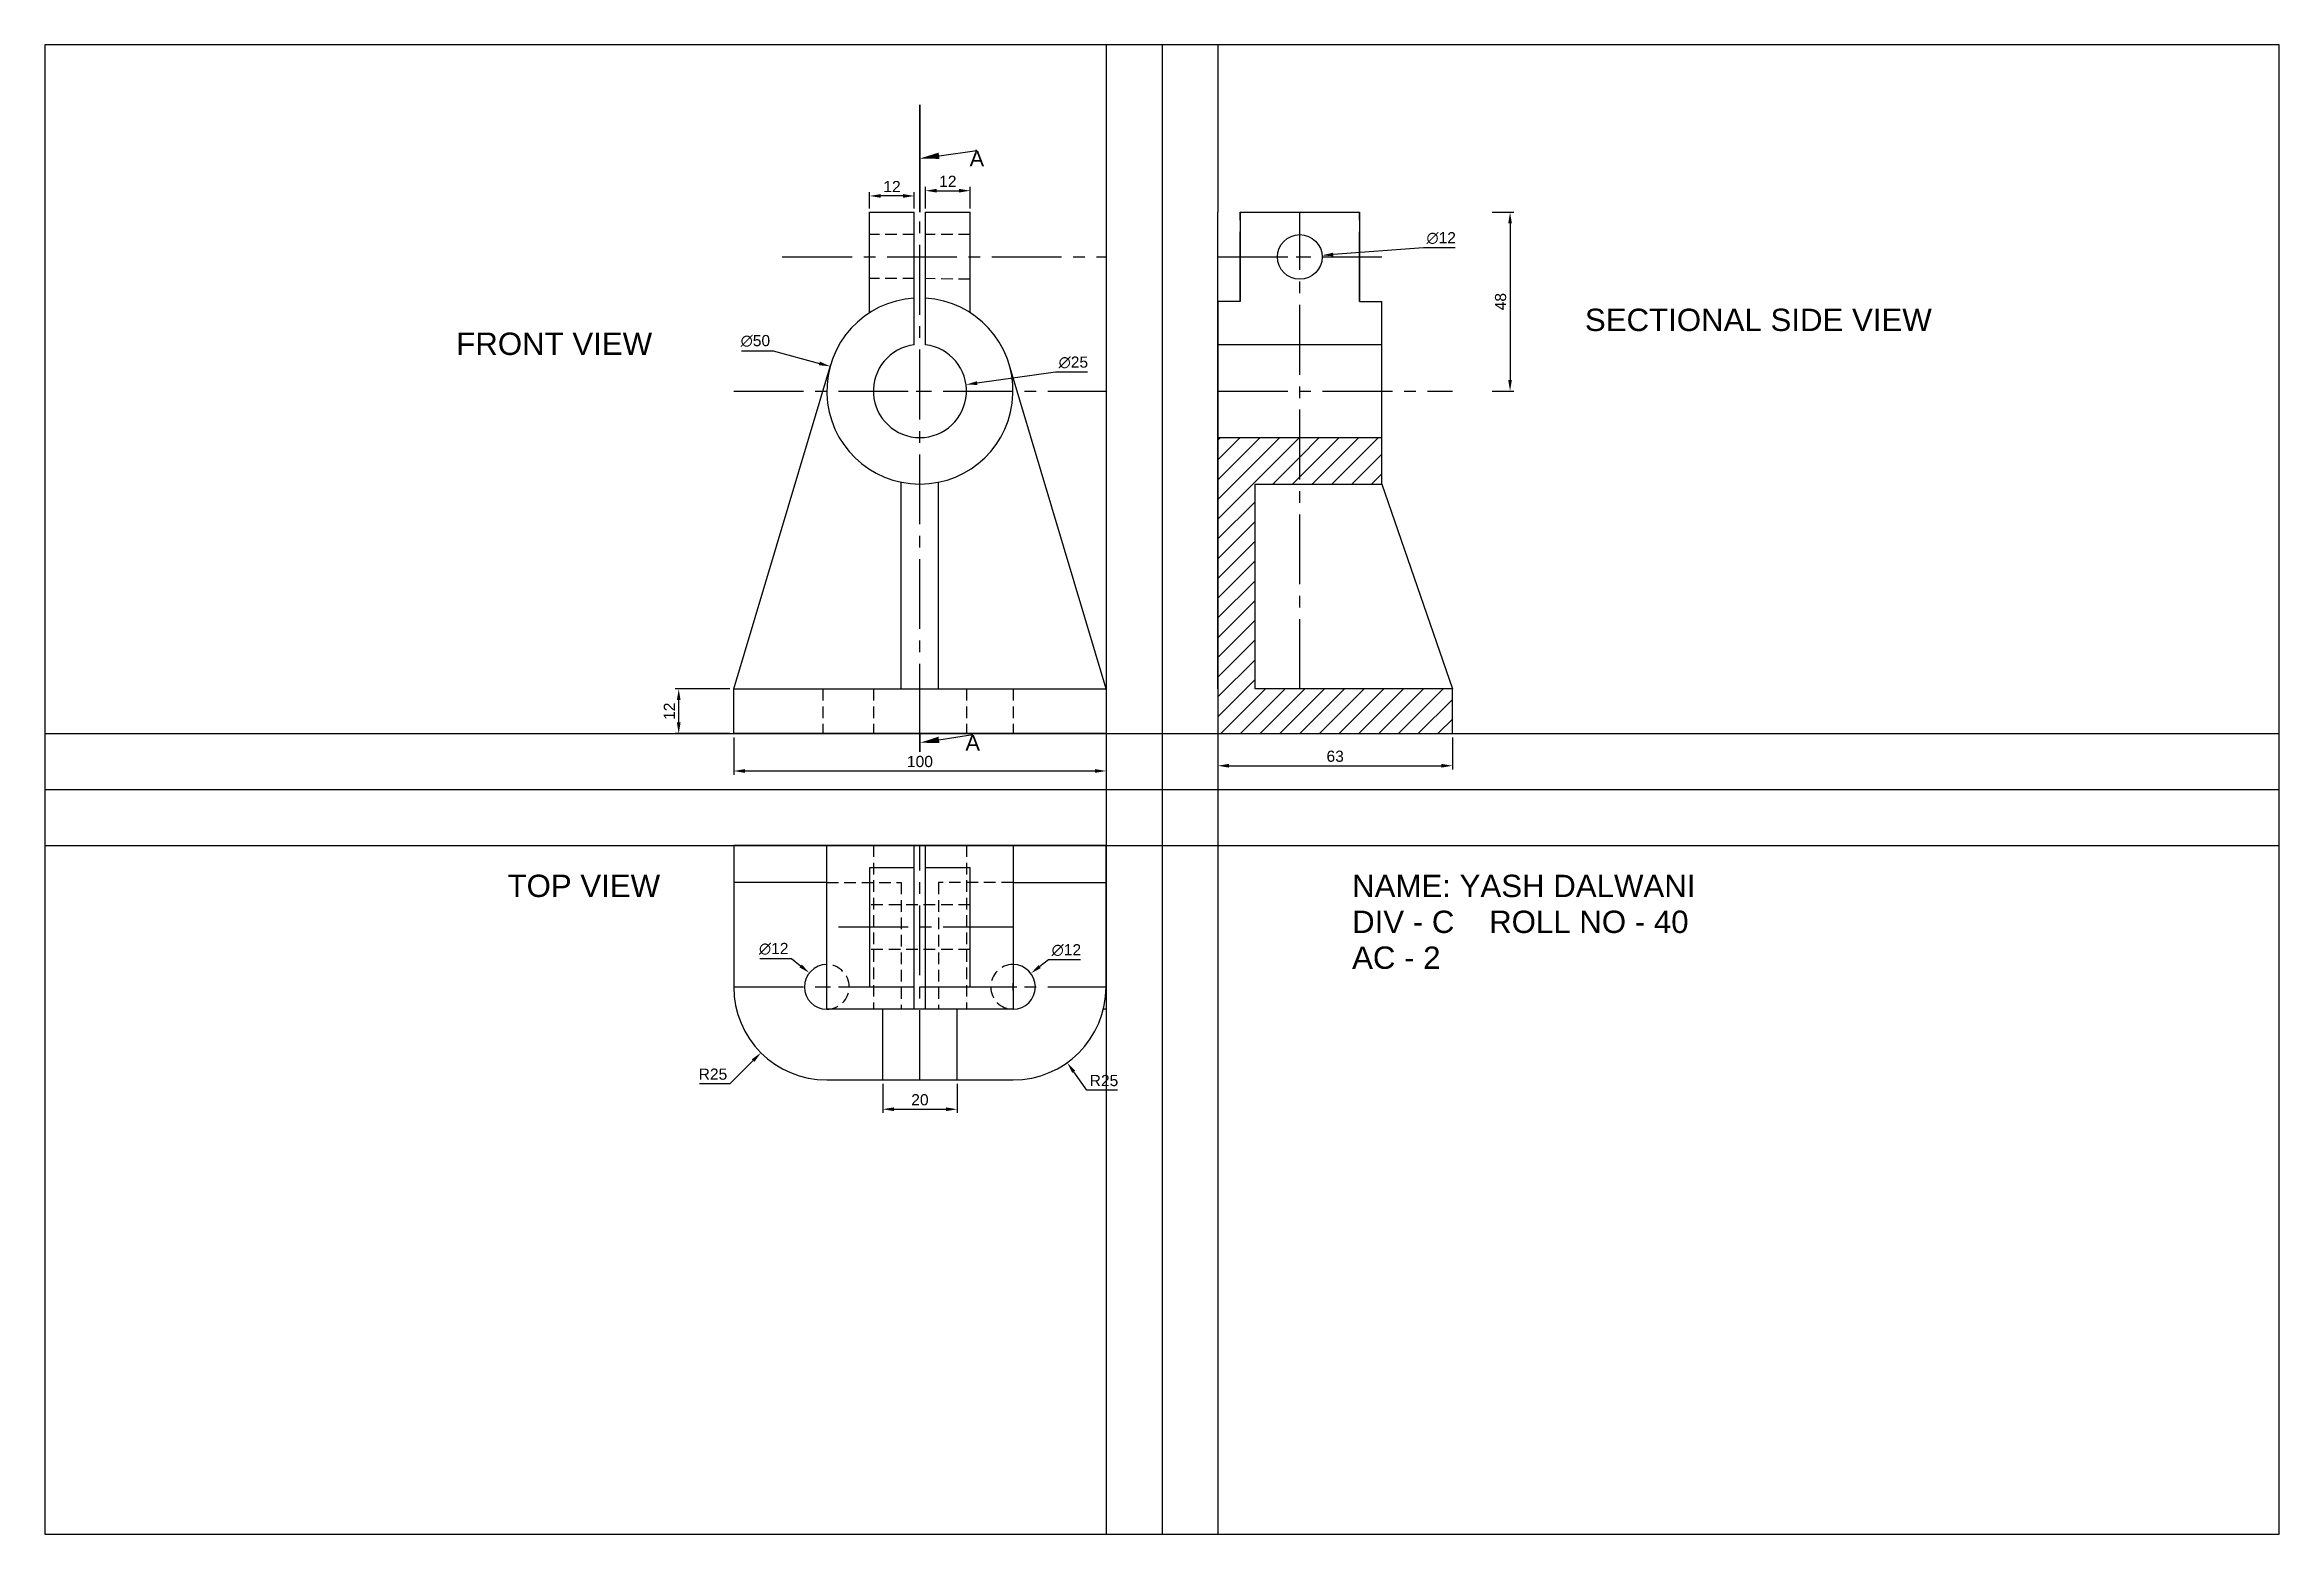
# Model space of a CAD drawing. Header units: millimetres. Extents: x 0 to 600, y 0 to 400.
import ezdxf
from ezdxf import colors
from ezdxf.entities.mleader import LeaderData, LeaderLine
from ezdxf.math import Vec2, Vec3

# ---------------------------------------------------------------- set-up
doc = ezdxf.new("R2010")
doc.units = ezdxf.units.MM
doc.header["$LTSCALE"] = 5
doc.header["$MEASUREMENT"] = 0
doc.linetypes.add('CENTER2', pattern=[1.125, 0.75, -0.125, 0.125, -0.125])
doc.linetypes.add('HIDDEN2', pattern=[0.1875, 0.125, -0.0625])
for name, color, linetype in [('Centre Line', 150, 'CENTER2'), ('Construction', 253, 'Continuous'), ('Dimension', 3, 'Continuous'), ('Hidden', 254, 'HIDDEN2')]:
    doc.layers.add(name, color=color, linetype=linetype)
doc.styles.get("Standard").update_dxf_attribs({"font": 'arial.ttf'})
doc.dimstyles.get("Standard").update_dxf_attribs({"dimtxt": 3, "dimasz": 3, "dimexe": 1, "dimexo": 1, "dimgap": 1, "dimtad": 1, "dimtoh": 1, "dimdec": 0, "dimzin": 0, "dimdsep": 46, "dimtxsty": 'Standard', "dimcen": 1, "dimadec": 0, "dimazin": 0, "dimtfac": 1, "dimtdec": 0, "dimtofl": 0, "dimtmove": 0, "dimatfit": 3, "dimfxl": 1, "dimtolj": 1, "dimtzin": 0, "dimarcsym": 0})

# ---------------------------------------------------------------- blocks, each defined once
blk = doc.blocks.new('*D1')
at = {"layer": 'Defpoints', "color": 0, "ltscale": 5, "transparency": 16777216}
for p in [(185, 215), (285, 215), (285, 204.97)]:
    blk.add_point(p, dxfattribs=at)
at = {"layer": 'Dimension', "color": 0, "lineweight": -2, "ltscale": 5, "transparency": 16777216}
for p, q in [((185, 214), (185, 203.97)), ((285, 214), (285, 203.97)), ((188, 204.97), (282, 204.97))]:
    blk.add_line(p, q, dxfattribs=at)
at = {"layer": 'Dimension', "color": 0, "ltscale": 5, "transparency": 16777216}
for points in [[(188, 205.47), (188, 204.47), (185, 204.97)], [(282, 205.47), (282, 204.47), (285, 204.97)]]:
    blk.add_solid(points, dxfattribs=at)
at = {"layer": 'Dimension', "color": 0, "ltscale": 5, "transparency": 16777216, "insert": (235, 207.5), "char_height": 3, "attachment_point": 5}
blk.add_mtext('\\A1;100', dxfattribs=at)
blk = doc.blocks.new('*D3')
at = {"layer": 'Defpoints', "color": 0, "ltscale": 5, "transparency": 16777216}
for p in [(315, 215), (378, 215), (378, 206.38)]:
    blk.add_point(p, dxfattribs=at)
at = {"layer": 'Dimension', "color": 0, "lineweight": -2, "ltscale": 5, "transparency": 16777216}
for p, q in [((315, 214), (315, 205.38)), ((378, 214), (378, 205.38)), ((318, 206.38), (375, 206.38))]:
    blk.add_line(p, q, dxfattribs=at)
at = {"layer": 'Dimension', "color": 0, "ltscale": 5, "transparency": 16777216}
for points in [[(318, 206.88), (318, 205.88), (315, 206.38)], [(375, 206.88), (375, 205.88), (378, 206.38)]]:
    blk.add_solid(points, dxfattribs=at)
at = {"layer": 'Dimension', "color": 0, "ltscale": 5, "transparency": 16777216, "insert": (346.5, 208.91), "char_height": 3, "attachment_point": 5}
blk.add_mtext('\\A1;63', dxfattribs=at)
blk = doc.blocks.new('*D4')
at = {"layer": 'Defpoints', "color": 0, "ltscale": 5, "transparency": 16777216}
for p in [(247.38, 308.72), (222.62, 305.28)]:
    blk.add_point(p, dxfattribs=at)
at = {"layer": 'Dimension', "color": 0, "lineweight": -2, "ltscale": 5, "transparency": 16777216}
for p, q in [((271.42, 312.06), (250.35, 309.13)), ((280, 312.06), (271.42, 312.06)), ((234, 307), (236, 307)), ((235, 306), (235, 308))]:
    blk.add_line(p, q, dxfattribs=at)
at = {"layer": 'Dimension', "color": 0, "ltscale": 5, "transparency": 16777216}
blk.add_solid([(250.28, 309.63), (250.42, 308.64), (247.38, 308.72)], dxfattribs=at)
at = {"layer": 'Dimension', "color": 0, "ltscale": 5, "transparency": 16777216, "insert": (276.21, 314.67), "char_height": 3, "attachment_point": 5}
blk.add_mtext('\\A1;∅25', dxfattribs=at)
blk = doc.blocks.new('*D5')
at = {"layer": 'Defpoints', "color": 0, "ltscale": 5, "transparency": 16777216}
for p in [(210.89, 313.63), (259.11, 300.37)]:
    blk.add_point(p, dxfattribs=at)
at = {"layer": 'Dimension', "color": 0, "lineweight": -2, "ltscale": 5, "transparency": 16777216}
for p, q in [((187.05, 317.83), (195.6, 317.83)), ((195.6, 317.83), (208, 314.42)), ((234, 307), (236, 307)), ((235, 306), (235, 308))]:
    blk.add_line(p, q, dxfattribs=at)
at = {"layer": 'Dimension', "color": 0, "ltscale": 5, "transparency": 16777216}
blk.add_solid([(208.13, 314.91), (207.87, 313.94), (210.89, 313.63)], dxfattribs=at)
at = {"layer": 'Dimension', "color": 0, "ltscale": 5, "transparency": 16777216, "insert": (190.83, 320.45), "char_height": 3, "attachment_point": 5}
blk.add_mtext('\\A1;∅50', dxfattribs=at)
blk = doc.blocks.new('*D6')
at = {"layer": 'Defpoints', "color": 0, "ltscale": 5, "transparency": 16777216}
for p in [(221.5, 359.39), (221.5, 355), (233.5, 355)]:
    blk.add_point(p, dxfattribs=at)
at = {"layer": 'Dimension', "color": 0, "lineweight": -2, "ltscale": 5, "transparency": 16777216}
for p, q in [((221.5, 356), (221.5, 360.39)), ((233.5, 356), (233.5, 360.39)), ((230.5, 359.39), (224.5, 359.39))]:
    blk.add_line(p, q, dxfattribs=at)
at = {"layer": 'Dimension', "color": 0, "ltscale": 5, "transparency": 16777216}
for points in [[(224.5, 359.89), (224.5, 358.89), (221.5, 359.39)], [(230.5, 359.89), (230.5, 358.89), (233.5, 359.39)]]:
    blk.add_solid(points, dxfattribs=at)
at = {"layer": 'Dimension', "color": 0, "ltscale": 5, "transparency": 16777216, "insert": (227.5, 361.9), "char_height": 3, "attachment_point": 5}
blk.add_mtext('\\A1;12', dxfattribs=at)
blk = doc.blocks.new('*D7')
at = {"layer": 'Defpoints', "color": 0, "ltscale": 5, "transparency": 16777216}
for p in [(248.5, 360.8), (236.5, 355), (248.5, 355)]:
    blk.add_point(p, dxfattribs=at)
at = {"layer": 'Dimension', "color": 0, "lineweight": -2, "ltscale": 5, "transparency": 16777216}
for p, q in [((236.5, 356), (236.5, 361.8)), ((239.5, 360.8), (245.5, 360.8)), ((248.5, 356), (248.5, 361.8))]:
    blk.add_line(p, q, dxfattribs=at)
at = {"layer": 'Dimension', "color": 0, "ltscale": 5, "transparency": 16777216}
for points in [[(239.5, 361.3), (239.5, 360.3), (236.5, 360.8)], [(245.5, 361.3), (245.5, 360.3), (248.5, 360.8)]]:
    blk.add_solid(points, dxfattribs=at)
at = {"layer": 'Dimension', "color": 0, "ltscale": 5, "transparency": 16777216, "insert": (242.5, 363.31), "char_height": 3, "attachment_point": 5}
blk.add_mtext('\\A1;12', dxfattribs=at)
blk = doc.blocks.new('*D8')
at = {"layer": 'Defpoints', "color": 0, "ltscale": 5, "transparency": 16777216}
for p in [(331.02, 342.56), (342.98, 343.44)]:
    blk.add_point(p, dxfattribs=at)
at = {"layer": 'Dimension', "color": 0, "lineweight": -2, "ltscale": 5, "transparency": 16777216}
for p, q in [((336, 343), (338, 343)), ((337, 342), (337, 344)), ((370.2, 345.45), (345.98, 343.66)), ((378.73, 345.45), (370.2, 345.45))]:
    blk.add_line(p, q, dxfattribs=at)
at = {"layer": 'Dimension', "color": 0, "ltscale": 5, "transparency": 16777216}
blk.add_solid([(345.94, 344.16), (346.01, 343.16), (342.98, 343.44)], dxfattribs=at)
at = {"layer": 'Dimension', "color": 0, "ltscale": 5, "transparency": 16777216, "insert": (374.97, 348.06), "char_height": 3, "attachment_point": 5}
blk.add_mtext('\\A1;∅12', dxfattribs=at)
blk = doc.blocks.new('*D9')
at = {"layer": 'Defpoints', "color": 0, "ltscale": 5, "transparency": 16777216}
for p in [(387.67, 355), (387.67, 307), (393.45, 307)]:
    blk.add_point(p, dxfattribs=at)
at = {"layer": 'Dimension', "color": 0, "lineweight": -2, "ltscale": 5, "transparency": 16777216}
for p, q in [((388.67, 355), (394.45, 355)), ((393.45, 352), (393.45, 310)), ((388.67, 307), (394.45, 307))]:
    blk.add_line(p, q, dxfattribs=at)
at = {"layer": 'Dimension', "color": 0, "ltscale": 5, "transparency": 16777216}
for points in [[(392.95, 352), (393.95, 352), (393.45, 355)], [(392.95, 310), (393.95, 310), (393.45, 307)]]:
    blk.add_solid(points, dxfattribs=at)
at = {"layer": 'Dimension', "color": 0, "ltscale": 5, "transparency": 16777216, "insert": (390.92, 331), "char_height": 3, "attachment_point": 5, "rotation": 90}
blk.add_mtext('\\A1;48', dxfattribs=at)
blk = doc.blocks.new('*D10')
at = {"layer": 'Defpoints', "color": 0, "ltscale": 5, "transparency": 16777216}
for p in [(170.24, 227), (185, 227), (185, 215)]:
    blk.add_point(p, dxfattribs=at)
at = {"layer": 'Dimension', "color": 0, "lineweight": -2, "ltscale": 5, "transparency": 16777216}
for p, q in [((184, 227), (169.24, 227)), ((170.24, 218), (170.24, 224)), ((184, 215), (169.24, 215))]:
    blk.add_line(p, q, dxfattribs=at)
at = {"layer": 'Dimension', "color": 0, "ltscale": 5, "transparency": 16777216}
for points in [[(169.74, 224), (170.74, 224), (170.24, 227)], [(169.74, 218), (170.74, 218), (170.24, 215)]]:
    blk.add_solid(points, dxfattribs=at)
at = {"layer": 'Dimension', "color": 0, "ltscale": 5, "transparency": 16777216, "insert": (167.73, 221), "char_height": 3, "attachment_point": 5, "rotation": 90}
blk.add_mtext('\\A1;12', dxfattribs=at)
blk = doc.blocks.new('*D11')
at = {"layer": 'Defpoints', "color": 0, "ltscale": 5, "transparency": 16777216}
for p in [(205.32, 150.75), (214.68, 143.25)]:
    blk.add_point(p, dxfattribs=at)
at = {"layer": 'Dimension', "color": 0, "lineweight": -2, "ltscale": 5, "transparency": 16777216}
for p, q in [((191.98, 154.59), (200.51, 154.59)), ((200.51, 154.59), (202.97, 152.62)), ((209, 147), (211, 147)), ((210, 146), (210, 148))]:
    blk.add_line(p, q, dxfattribs=at)
at = {"layer": 'Dimension', "color": 0, "ltscale": 5, "transparency": 16777216}
blk.add_solid([(203.29, 153.01), (202.66, 152.23), (205.32, 150.75)], dxfattribs=at)
at = {"layer": 'Dimension', "color": 0, "ltscale": 5, "transparency": 16777216, "insert": (195.75, 157.21), "char_height": 3, "attachment_point": 5}
blk.add_mtext('\\A1;∅12', dxfattribs=at)
blk = doc.blocks.new('*D12')
at = {"layer": 'Defpoints', "color": 0, "ltscale": 5, "transparency": 16777216}
for p in [(264.78, 150.63), (255.22, 143.37)]:
    blk.add_point(p, dxfattribs=at)
at = {"layer": 'Dimension', "color": 0, "lineweight": -2, "ltscale": 5, "transparency": 16777216}
for p, q in [((269.56, 154.25), (267.17, 152.44)), ((278.09, 154.25), (269.56, 154.25)), ((259, 147), (261, 147)), ((260, 146), (260, 148))]:
    blk.add_line(p, q, dxfattribs=at)
at = {"layer": 'Dimension', "color": 0, "ltscale": 5, "transparency": 16777216}
blk.add_solid([(266.87, 152.84), (267.47, 152.04), (264.78, 150.63)], dxfattribs=at)
at = {"layer": 'Dimension', "color": 0, "ltscale": 5, "transparency": 16777216, "insert": (274.33, 156.87), "char_height": 3, "attachment_point": 5}
blk.add_mtext('\\A1;∅12', dxfattribs=at)
blk = doc.blocks.new('*D13')
at = {"layer": 'Defpoints', "color": 0, "ltscale": 5, "transparency": 16777216}
for p in [(210, 147), (192.33, 129.32)]:
    blk.add_point(p, dxfattribs=at)
at = {"layer": 'Dimension', "color": 0, "lineweight": -2, "ltscale": 5, "transparency": 16777216}
for p, q in [((209, 147), (211, 147)), ((210, 146), (210, 148)), ((184.03, 121.01), (190.21, 127.2)), ((175.84, 121.01), (184.03, 121.01))]:
    blk.add_line(p, q, dxfattribs=at)
at = {"layer": 'Dimension', "color": 0, "ltscale": 5, "transparency": 16777216}
blk.add_solid([(189.85, 127.55), (190.56, 126.84), (192.33, 129.32)], dxfattribs=at)
at = {"layer": 'Dimension', "color": 0, "ltscale": 5, "transparency": 16777216, "insert": (179.43, 123.55), "char_height": 3, "attachment_point": 5}
blk.add_mtext('\\A1;R25', dxfattribs=at)
blk = doc.blocks.new('*D14')
at = {"layer": 'Defpoints', "color": 0, "ltscale": 5, "transparency": 16777216}
for p in [(260, 147), (274.55, 126.67)]:
    blk.add_point(p, dxfattribs=at)
at = {"layer": 'Dimension', "color": 0, "lineweight": -2, "ltscale": 5, "transparency": 16777216}
for p, q in [((259, 147), (261, 147)), ((260, 146), (260, 148)), ((279.82, 119.3), (276.29, 124.23)), ((288.01, 119.3), (279.82, 119.3))]:
    blk.add_line(p, q, dxfattribs=at)
at = {"layer": 'Dimension', "color": 0, "ltscale": 5, "transparency": 16777216}
blk.add_solid([(276.7, 124.52), (275.89, 123.94), (274.55, 126.67)], dxfattribs=at)
at = {"layer": 'Dimension', "color": 0, "ltscale": 5, "transparency": 16777216, "insert": (284.42, 121.83), "char_height": 3, "attachment_point": 5}
blk.add_mtext('\\A1;R25', dxfattribs=at)
blk = doc.blocks.new('*D15')
at = {"layer": 'Defpoints', "color": 0, "ltscale": 5, "transparency": 16777216}
for p in [(225, 122), (245, 122), (245, 114.14)]:
    blk.add_point(p, dxfattribs=at)
at = {"layer": 'Dimension', "color": 0, "lineweight": -2, "ltscale": 5, "transparency": 16777216}
for p, q in [((225, 121), (225, 113.14)), ((245, 121), (245, 113.14)), ((228, 114.14), (242, 114.14))]:
    blk.add_line(p, q, dxfattribs=at)
at = {"layer": 'Dimension', "color": 0, "ltscale": 5, "transparency": 16777216}
for points in [[(228, 114.64), (228, 113.64), (225, 114.14)], [(242, 114.64), (242, 113.64), (245, 114.14)]]:
    blk.add_solid(points, dxfattribs=at)
at = {"layer": 'Dimension', "color": 0, "ltscale": 5, "transparency": 16777216, "insert": (235, 116.67), "char_height": 3, "attachment_point": 5}
blk.add_mtext('\\A1;20', dxfattribs=at)

msp = doc.modelspace()

# ---------------------------------------------------------------- hatches: boundary and pattern name
at = {"layer": 'Hidden', "ltscale": 5}
h = msp.add_hatch(dxfattribs=at)
h.set_pattern_fill('ANSI31', color=256, scale=30)
h.paths.add_polyline_path([(337, 294.5), (315, 294.5), (315, 227), (315, 215), (378, 215), (378, 227), (325, 227), (325, 282), (337, 282)])
h = msp.add_hatch(dxfattribs=at)
h.set_pattern_fill('ANSI31', color=256, scale=30)
h.paths.add_polyline_path([(359, 294.5), (337, 294.5), (337, 282), (359, 282)])

# ---------------------------------------------------------------- linework, layer by layer
for p, q in [((300, 400), (300, 0)), ((0, 200), (600, 200))]:
    msp.add_line(p, q)
at = {"lineweight": 35, "ltscale": 5}
for p, q in [((235, 355), (235, 383.88)), ((235, 215), (235, 210.1))]:
    msp.add_line(p, q, dxfattribs=at)
at = {"ltscale": 5}
for p, q in [((221.5, 328.04), (221.5, 355)), ((221.5, 355), (233.5, 355)), ((233.5, 319.41), (233.5, 355)), ((236.5, 319.41), (236.5, 355)), ((236.5, 355), (248.5, 355)), ((248.5, 328.04), (248.5, 355)), ((321, 355), (353, 355)), ((321, 355), (321, 331)), ((353, 355), (353, 331)), ((315, 227), (315, 331)), ((321, 331), (315, 331)), ((353, 331), (359, 331)), ((359, 282), (359, 331)), ((315, 319.5), (359, 319.5)), ((185, 227), (211.05, 314.16)), ((285, 227), (258.95, 314.16)), ((315, 294.5), (359, 294.5)), ((230, 227), (230, 282.51)), ((240, 227), (240, 282.51)), ((325, 282), (359, 282)), ((325, 227), (325, 282)), ((359, 282), (378, 227)), ((185, 215), (185, 227)), ((185, 227), (285, 227)), ((285, 227), (285, 215)), ((315, 227), (315, 215)), ((378, 227), (325, 227)), ((378, 215), (378, 227)), ((285, 215), (185, 215)), ((315, 215), (378, 215)), ((285, 185), (185, 185)), ((185, 185), (185, 147)), ((210, 141), (210, 185)), ((233.5, 141), (233.5, 185)), ((236.5, 141), (236.5, 185)), ((260, 185), (260, 141)), ((285, 147), (285, 185)), ((210, 175), (185, 175)), ((233.5, 179), (221.5, 179)), ((221.5, 179), (221.5, 147)), ((248.5, 179), (236.5, 179)), ((248.5, 147), (248.5, 179)), ((260, 175), (285, 175)), ((221.5, 147), (233.5, 147)), ((236.5, 147), (248.5, 147)), ((260, 141), (210, 141)), ((225, 122), (225, 141)), ((245, 122), (245, 141)), ((285, 141), (284.27, 141)), ((210, 122), (260, 122))]:
    msp.add_line(p, q, dxfattribs=at)
msp.add_lwpolyline([(0, 0), (600, 0), (600, 400), (0, 400)], close=True)
msp.add_circle((337, 343), 6, dxfattribs=at)
for centre, radius, start, end in [((235, 307), 25, 93.43981, 86.56019), ((235, 307), 12.5, 96.8921, 83.1079), ((210, 147), 6, 90, 270), ((260, 147), 6, 270, 90), ((210, 147), 25, 180, 270), ((260, 147), 25, 270, 0)]:
    msp.add_arc(centre, radius, start, end, dxfattribs=at)
at = {"layer": 'Centre Line', "ltscale": 5}
for p, q in [((235, 215), (235, 355)), ((321, 331), (321, 355)), ((337, 227), (337, 355)), ((353, 331), (353, 355)), ((198.05, 343), (285, 343)), ((315, 343), (359, 343)), ((185, 307), (285, 307)), ((315, 307), (378, 307)), ((235, 122), (235, 185)), ((260, 163), (210, 163)), ((185, 147), (285, 147))]:
    msp.add_line(p, q, dxfattribs=at)
at = {"layer": 'Construction'}
for p, q in [((285, 400), (285, 0)), ((315, 400), (315, 355)), ((315, 331), (315, 0)), ((0, 215), (600, 215)), ((0, 185), (600, 185))]:
    msp.add_line(p, q, dxfattribs=at)
at = {"layer": 'Construction', "ltscale": 5}
msp.add_line((315, 331), (315, 355), dxfattribs=at)
at = {"layer": 'Hidden', "ltscale": 5}
for p, q in [((233.5, 349), (221.5, 349)), ((248.5, 349), (236.5, 349)), ((233.5, 337.2), (221.5, 337.2)), ((248.5, 337), (236.5, 337.2)), ((208.91, 227), (208.91, 215)), ((222.5, 227), (222.5, 215)), ((247.5, 227), (247.5, 215)), ((260, 227), (260, 215)), ((222.5, 185), (222.5, 141)), ((247.5, 185), (247.5, 141)), ((210, 175), (230, 175)), ((230, 175), (230, 141)), ((240, 175), (240, 141)), ((260, 175), (240, 175)), ((248.5, 169), (221.5, 169)), ((248.5, 157), (221.5, 157))]:
    msp.add_line(p, q, dxfattribs=at)
for centre, start, end in [((210, 147), 270, 90), ((260, 147), 90, 270)]:
    msp.add_arc(centre, 6, start, end, dxfattribs=at)

# ---------------------------------------------------------------- texts
at = {"ltscale": 5}
for s, p in [('SECTIONAL SIDE VIEW', (413.55, 323.11)), ('FRONT VIEW', (110.5, 316.69)), ('TOP VIEW', (124.27, 171.13)), ('NAME: YASH DALWANI', (351.04, 171.11)), ('DIV - C    ROLL NO - 40', (351.04, 161.47)), ('AC - 2', (351.04, 151.84))]:
    msp.add_text(s, height=6, dxfattribs=at).set_placement(p)

# ---------------------------------------------------------------- dimensions: what is measured, and where the dimension line sits
at = {"layer": 'Dimension', "ltscale": 5}
for base, p1, p2, picture, middle in [((221.5, 359.39), (233.5, 355), (221.5, 355), '*D6', (227.5, 361.9)), ((248.5, 360.8), (236.5, 355), (248.5, 355), '*D7', (242.5, 363.31)), ((285, 204.97), (185, 215), (285, 215), '*D1', (235, 207.5)), ((378, 206.38), (315, 215), (378, 215), '*D3', (346.5, 208.91)), ((245, 114.14), (225, 122), (245, 122), '*D15', (235, 116.67))]:
    dim = msp.add_linear_dim(base=base, p1=p1, p2=p2, dimstyle='Standard', dxfattribs=at)
    dim.commit()
    dim.dimension.update_dxf_attribs({"geometry": picture, "text_midpoint": middle})
for base, p1, p2, picture, middle in [((393.45, 307), (387.67, 355), (387.67, 307), '*D9', (390.92, 331)), ((170.24, 227), (185, 215), (185, 227), '*D10', (167.73, 221))]:
    dim = msp.add_linear_dim(base=base, p1=p1, p2=p2, angle=90, dimstyle='Standard', dxfattribs=at)
    dim.commit()
    dim.dimension.update_dxf_attribs({"geometry": picture, "text_midpoint": middle})
for p1, p2, picture, middle in [((331.02, 342.56), (342.98, 343.44), '*D8', (370.2, 345.45)), ((259.11, 300.37), (210.89, 313.63), '*D5', (190.83, 317.83)), ((222.62, 305.28), (247.38, 308.72), '*D4', (271.42, 312.06)), ((214.68, 143.25), (205.32, 150.75), '*D11', (195.75, 154.59))]:
    dim = msp.add_diameter_dim_2p(p1=p1, p2=p2, dimstyle='Standard', dxfattribs=at)
    dim.commit()
    dim.dimension.update_dxf_attribs({"geometry": picture, "text_midpoint": middle, "dimtype": 163})
dim = msp.add_diameter_dim_2p(p1=(255.22, 143.37), p2=(264.78, 150.63), dimstyle='Standard', dxfattribs=at)
dim.commit()
dim.dimension.update_dxf_attribs({"geometry": '*D12', "text_midpoint": (274.33, 156.87)})
dim = msp.add_radius_dim(center=(210, 147), mpoint=(192.33, 129.32), dimstyle='Standard', dxfattribs=at)
dim.commit()
dim.dimension.update_dxf_attribs({"geometry": '*D13', "text_midpoint": (179.43, 121.01), "dimtype": 164})
dim = msp.add_radius_dim(center=(260, 147), mpoint=(274.55, 126.67), dimstyle='Standard', dxfattribs=at)
dim.commit()
dim.dimension.update_dxf_attribs({"geometry": '*D14', "text_midpoint": (284.42, 121.83)})

# ---------------------------------------------------------------- leaders
at = {"ltscale": 5}
ml = msp.add_multileader_mtext('Standard', dxfattribs=at)
ml.set_content('A', color=256)
ml.set_leader_properties()
ml.build(insert=Vec2(0, 0))
ml.multileader.update_dxf_attribs({"text_attachment_direction": 1, "dogleg_length": 0.36, "arrow_head_size": 5.18})
ctx = ml.context
ctx.base_point, ctx.char_height, ctx.arrow_head_size, ctx.landing_gap_size, ctx.plane_origin = Vec3(250.28, 367.26), 4.18, 5.18, 0.09, Vec3(235, 369.44)
ctx.text_align_type = 2
notes = []
notes.append((ctx, [(1, (1, 1, 0), (250.28, 371.62), (-1, 0), 0.36, [(0, [(235, 369.44)], 0, [])])]))
ctx.mtext.insert, ctx.mtext.alignment, ctx.mtext.flow_direction = Vec3(252.24, 371.53), 3, 5
ml = msp.add_multileader_mtext('Standard', dxfattribs=at)
ml.set_content('A', color=256)
ml.set_leader_properties()
ml.build(insert=Vec2(0, 0))
ml.multileader.update_dxf_attribs({"text_attachment_direction": 1, "dogleg_length": 0.36, "arrow_head_size": 5.18})
ctx = ml.context
ctx.base_point, ctx.char_height, ctx.arrow_head_size, ctx.landing_gap_size, ctx.plane_origin = Vec3(249.17, 210.37), 4.18, 5.18, 0.09, Vec3(235, 212.55)
ctx.text_align_type = 2
notes.append((ctx, [(1, (1, 1, 0), (249.17, 214.73), (-1, 0), 0.36, [(0, [(235, 212.55)], 0, [])])]))
ctx.mtext.insert, ctx.mtext.alignment, ctx.mtext.flow_direction = Vec3(251.12, 214.64), 3, 5
for ctx, leaders in notes:
    for number, flags, end, landing, length, lines in leaders:
        leader = LeaderData()
        leader.index, (leader.has_last_leader_line, leader.has_dogleg_vector, leader.attachment_direction) = number, flags
        leader.last_leader_point, leader.dogleg_vector, leader.dogleg_length = Vec3(end), Vec3(landing), length
        for number, points, colour, breaks in lines:
            line = LeaderLine()
            line.index, line.vertices, line.color, line.breaks = number, Vec3.list(points), colors.encode_raw_color(colour), breaks
            leader.lines.append(line)
        ctx.leaders.append(leader)

doc.saveas('drawing.dxf')
